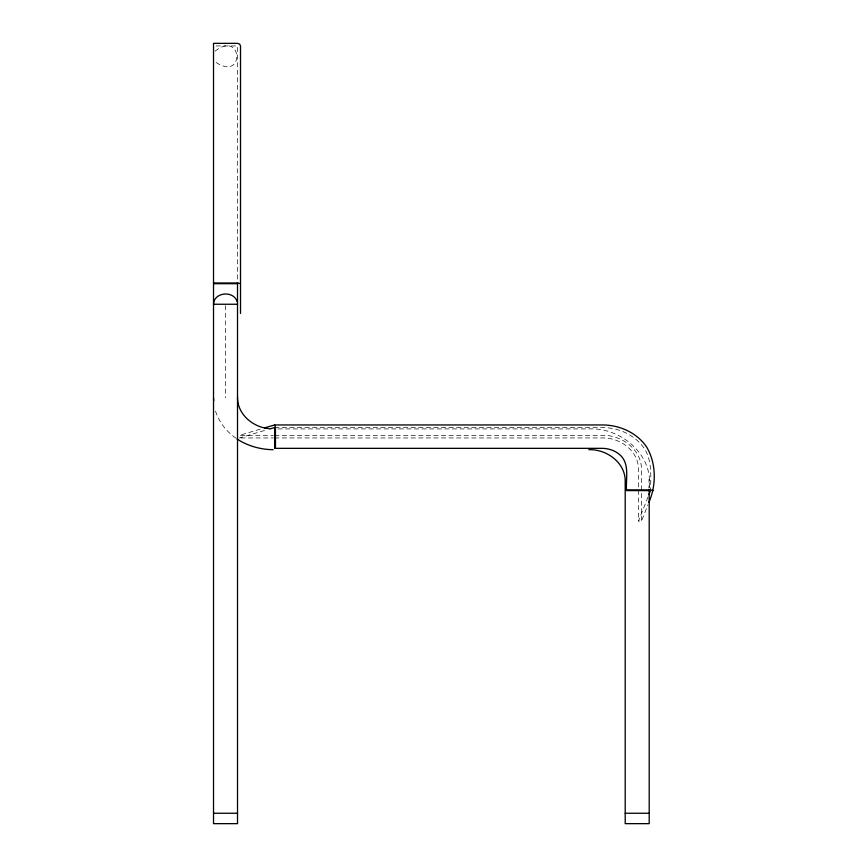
<?xml version="1.0" encoding="UTF-8"?>
<svg xmlns="http://www.w3.org/2000/svg" width="867" height="867" viewBox="0 0 867 867"><rect width="100%" height="100%" fill="white"/><g stroke="black" fill="none" stroke-linecap="round" stroke-linejoin="round"><path stroke-width="0.65" stroke-dasharray="4.33 3.25" d="M648.017 496.997L638.48 521.056L641.482 521.056L647.974 504.767M215.135 51.142C242.63 29.38 245.036 81.964 215.764 62.251M264.511 430.476L239.455 437.954M260.241 429.165L239.455 435.353L273.3 435.353M216.186 45.951L237.515 45.951L237.515 282.349M274.633 427.561L602.489 427.561C616.665 427.615 630.992 433.175 640.561 443.817C652.602 456.291 650.868 474.758 650.478 490.603M277.949 428.905L589.603 428.905C621.509 427.724 653.805 455.153 649.155 488.63M274.655 435.353L602.197 435.353C621.216 434.725 641.613 449.139 641.482 469.372L641.482 521.056M240.809 437.954L273.289 437.954M274.644 437.954L602.088 437.954C619.721 437.326 638.654 450.699 638.48 469.459L638.48 521.056M235.997 438.225C226.493 431.723 219.08 422.186 215.547 411.196M649.155 480.513L649.112 479.408L648.928 488.208M225.518 305.585L225.518 397.747"/><path stroke-width="1.3" d="M648.928 494.623L650.478 490.603L626.483 490.603C625.627 478.822 630.179 463.216 619.417 454.449C614.54 450.266 608.07 448.304 601.698 448.337L274.633 448.337L274.633 427.561L269.572 429.024M264.511 427.875L274.633 424.96L602.587 424.96C619.602 424.993 636.974 432.72 646.652 447.036C656.395 463.401 656.406 485.26 648.895 502.383M213.52 282.978L237.515 282.978L240.517 283.693M213.52 283.693L237.515 283.693M237.515 304.252L213.52 304.252C213.911 292.038 233.591 290.25 237.114 301.564M626.483 489.888L650.478 489.888L653.48 490.603M213.52 813.257L237.515 813.257M625.205 813.257L649.199 813.257M588.823 449.68C606.445 449.063 625.378 462.425 625.205 481.185L625.205 823.65L649.199 823.65L649.199 489.974M273.116 449.68C260.371 449.561 247.68 445.931 236.973 438.973M268.813 428.623C252.893 427.193 237.33 414.209 237.515 397.4M274.633 424.96L275.457 427.561L275.457 448.337M213.52 398.083L213.715 400.662M240.517 313.431L240.517 45.951L239.639 44.109L237.515 43.35L213.52 43.35L213.52 823.65L237.515 823.65L237.515 282.599"/></g></svg>
